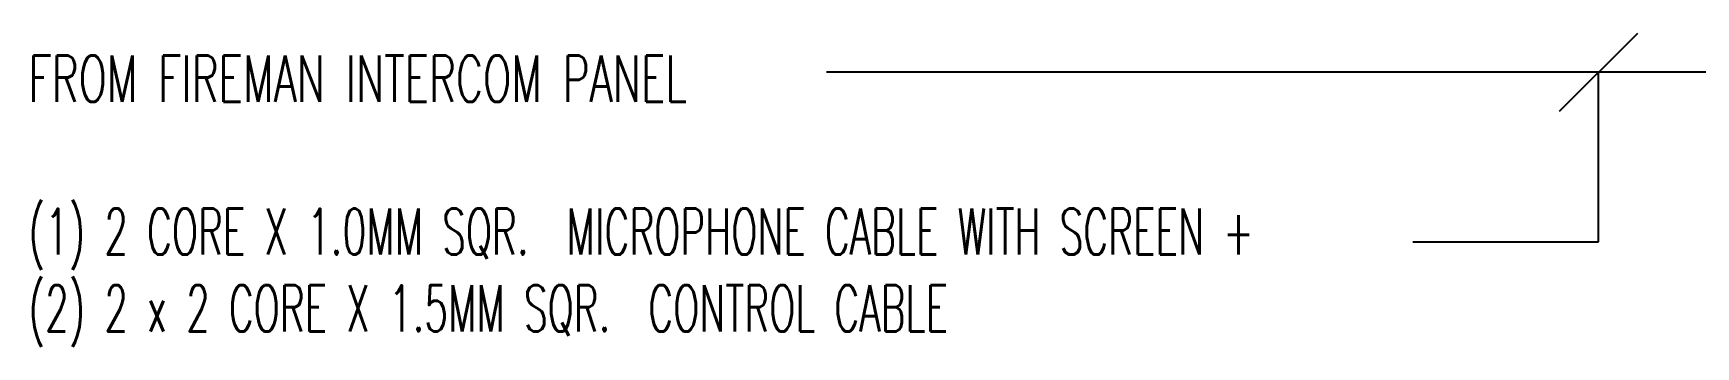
# Model space of a CAD drawing. Header units: millimetres. Extents: x 2974 to 5671, y 1205 to 3288.
# Drawn here: x 3779.9 to 4112.2, y 2651.9 to 2714.6 of the extents above; entities that cross this region are included whole.
import ezdxf

# ---------------------------------------------------------------- set-up
doc = ezdxf.new("R2010")
doc.units = ezdxf.units.MM
doc.layers.add('COL', color=7, linetype='Continuous')
doc.layers.add('M-_ACONREDT_A_N', color=3, linetype='Continuous')
doc.styles.add('SIMPLEX', font='simplex.shx', dxfattribs={"width": 0.6})

msp = doc.modelspace()

# ---------------------------------------------------------------- linework, layer by layer
at = {"color": 0, "ltscale": 0.5}
msp.add_line((4179.73574, 2706.75033, -1204.84475), (3938.46953, 2706.75033, -1204.84475), dxfattribs=at)
at = {"color": 0}
for p, q in [((4092.76563, 2672.86702, -1204.84475), (4092.76563, 2706.75033, -1204.84475)), ((4092.76563, 2672.76197, -1204.84475), (4055.61139, 2672.76197, -1204.84475))]:
    msp.add_line(p, q, dxfattribs=at)
at = {"layer": 'COL', "color": 0, "linetype": 'Continuous', "ltscale": 200}
msp.add_line((4084.95206, 2698.94674, -1204.84475), (4100.57919, 2714.55392, -1204.84475), dxfattribs=at)

# ---------------------------------------------------------------- texts
at = {"layer": 'M-_ACONREDT_A_N', "color": 0, "ltscale": 0.5, "style": 'SIMPLEX', "width": 0.65}
msp.add_text('FROM FIREMAN INTERCOM PANEL', height=9.210686, dxfattribs=at).set_placement((3778.98416, 2700.86099, -1204.84475))
at = {"layer": 'M-_ACONREDT_A_N', "color": 0, "ltscale": 0.5, "insert": (3778.98416, 2665.70241, -1204.84475), "char_height": 9.210686, "width": 275.0006967, "attachment_point": 4, "style": 'SIMPLEX'}
msp.add_mtext('(1) 2 CORE X 1.0MM SQR.  MICROPHONE CABLE WITH SCREEN + (2) 2 x 2 CORE X 1.5MM SQR.  CONTROL CABLE', dxfattribs=at)

doc.saveas('drawing.dxf')
